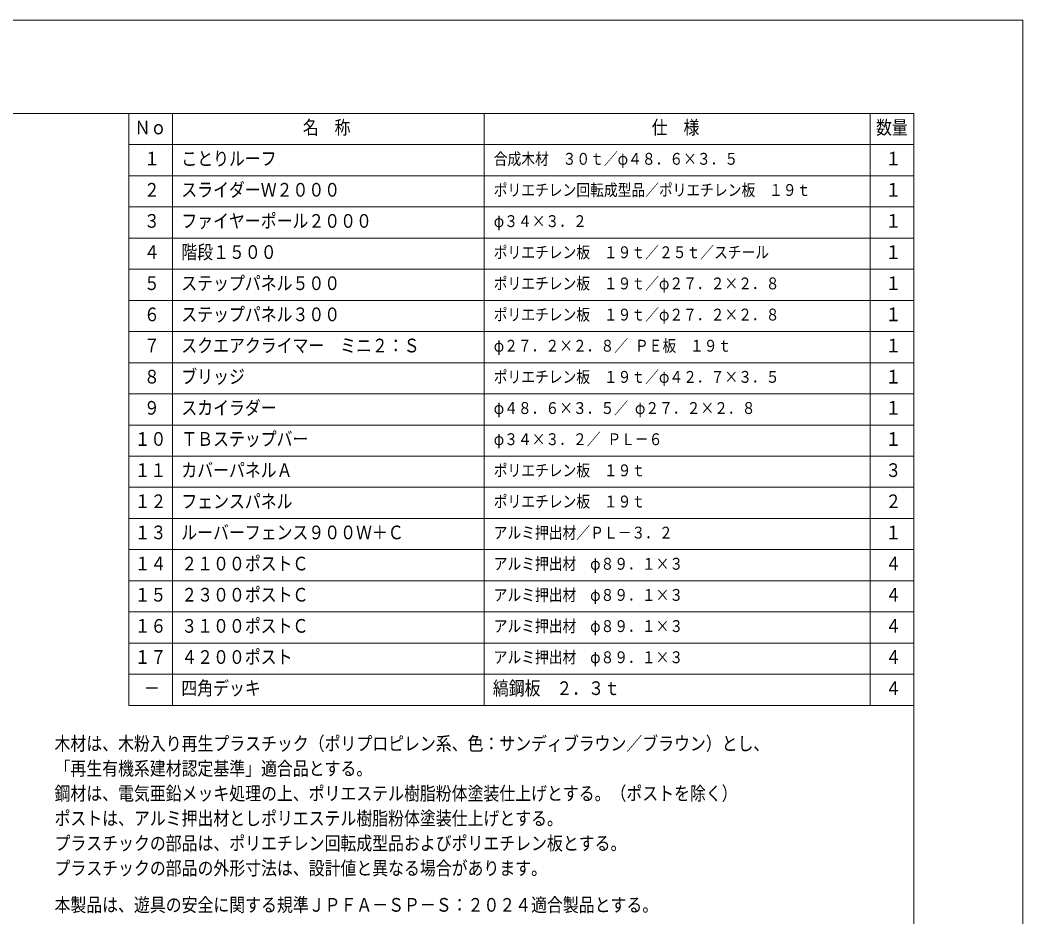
# Model space of a CAD drawing. Units: millimetres on the paper, scale 1:60. Extents: x 0 to 420, y -297 to 594.
# Drawn here: x 259 to 420, y 450 to 594 of the extents above; entities that cross this region are included whole.
import ezdxf
from ezdxf.enums import TextEntityAlignment as Align

# ---------------------------------------------------------------- set-up
doc = ezdxf.new("R2010")
doc.units = ezdxf.units.MM
doc.layers.add('DEFPOINTS_3', color=7, linetype='Continuous', lineweight=9)
doc.layers.add('LY_1', color=7, linetype='Continuous', lineweight=18)
doc.styles.add('ＭＳ ゴシック', font='')
doc.styles.get('ＭＳ ゴシック').set_extended_font_data('MS Gothic')

msp = doc.modelspace()

# ---------------------------------------------------------------- linework, layer by layer
at = {"layer": 'DEFPOINTS_3'}
for p, q in [((420, 594), (0, 594)), ((420, 297), (420, 594))]:
    msp.add_line(p, q, dxfattribs=at)
at = {"layer": 'LY_1', "lineweight": 9}
for p, q in [((402.5, 579), (17.5, 579)), ((276.5, 484), (276.5, 579)), ((283.5, 484), (283.5, 579)), ((333.5, 484), (333.5, 579)), ((395.5, 484), (395.5, 579)), ((402.5, 312), (402.5, 579)), ((276.5, 574), (402.5, 574)), ((276.5, 569), (402.5, 569)), ((276.5, 564), (402.5, 564)), ((276.5, 559), (402.5, 559)), ((276.5, 554), (402.5, 554)), ((276.5, 549), (402.5, 549)), ((276.5, 544), (402.5, 544)), ((276.5, 539), (402.5, 539)), ((276.5, 534), (402.5, 534)), ((276.5, 529), (402.5, 529)), ((276.5, 524), (402.5, 524)), ((276.5, 519), (402.5, 519)), ((276.5, 514), (402.5, 514)), ((276.5, 509), (402.5, 509)), ((276.5, 504), (402.5, 504)), ((276.5, 499), (402.5, 499)), ((276.5, 494), (402.5, 494)), ((276.5, 489), (402.5, 489)), ((276.5, 484), (402.5, 484))]:
    msp.add_line(p, q, dxfattribs=at)

# ---------------------------------------------------------------- texts
at = {"layer": 'LY_1', "style": 'ＭＳ ゴシック', "width": 0.85}
for s, height, p in [('名\u3000称', 2.199, (304.417, 575)), ('仕\u3000様', 2.199, (360.417, 575)), ('数量', 2.199, (396.417, 575)), ('Ｎｏ', 2.199, (277.417, 575)), ('１', 2.199, (278.917, 570)), ('ことりルーフ', 2.199, (284.917, 570)), ('合成木材\u3000３０ｔ／φ４８．６×３．５', 1.906, (335.062, 570.2)), ('１', 2.199, (397.917, 570)), ('２', 2.199, (278.917, 565)), ('スライダーＷ２０００', 2.199, (284.917, 565)), ('ポリエチレン回転成型品／ポリエチレン板\u3000１９ｔ', 1.906, (335.061, 565.2)), ('１', 2.199, (397.917, 565)), ('３', 2.199, (278.917, 560)), ('ファイヤーポール２０００', 2.199, (284.917, 560)), ('φ３４×３．２', 1.906, (335.064, 560.2)), ('１', 2.199, (397.917, 560)), ('４', 2.199, (278.917, 555)), ('階段１５００', 2.199, (284.917, 555)), ('ポリエチレン板\u3000１９ｔ／２５ｔ／スチール', 1.906, (335.061, 555.2)), ('１', 2.199, (397.917, 555)), ('５', 2.199, (278.917, 550)), ('ステップパネル５００', 2.199, (284.917, 550)), ('ポリエチレン板\u3000１９ｔ／φ２７．２×２．８', 1.906, (335.062, 550.2)), ('１', 2.199, (397.917, 550)), ('６', 2.199, (278.917, 545)), ('ステップパネル３００', 2.199, (284.917, 545)), ('ポリエチレン板\u3000１９ｔ／φ２７．２×２．８', 1.906, (335.062, 545.2)), ('１', 2.199, (397.917, 545)), ('７', 2.199, (278.917, 540)), ('スクエアクライマー\u3000ミニ２：Ｓ', 2.199, (284.917, 540)), ('φ２７．２×２．８／ ＰＥ板\u3000１９ｔ', 1.906, (335.062, 540.2)), ('１', 2.199, (397.917, 540)), ('８', 2.199, (278.917, 535)), ('ブリッジ', 2.199, (284.917, 535)), ('ポリエチレン板\u3000１９ｔ／φ４２．７×３．５', 1.906, (335.062, 535.2)), ('１', 2.199, (397.917, 535)), ('９', 2.199, (278.917, 530)), ('スカイラダー', 2.199, (284.917, 530)), ('φ４８．６×３．５／ φ２７．２×２．８', 1.906, (335.063, 530.2)), ('１', 2.199, (397.917, 530)), ('ＴＢステップバー', 2.199, (284.917, 525)), ('φ３４×３．２／ ＰＬ－６', 1.906, (335.063, 525.2)), ('１０', 2.199, (277.417, 525)), ('１', 2.199, (397.917, 525)), ('１１', 2.199, (277.417, 520)), ('カバーパネルＡ', 2.199, (284.917, 520)), ('ポリエチレン板\u3000１９ｔ', 1.906, (335.061, 520.2)), ('３', 2.199, (397.917, 520)), ('１２', 2.199, (277.417, 515)), ('フェンスパネル', 2.199, (284.917, 515)), ('ポリエチレン板\u3000１９ｔ', 1.906, (335.061, 515.2)), ('２', 2.199, (397.917, 515)), ('１３', 2.199, (277.417, 510)), ('ルーバーフェンス９００Ｗ＋Ｃ', 2.199, (284.917, 510)), ('アルミ押出材／ＰＬ－３．２', 1.906, (335.061, 510.2)), ('１', 2.199, (397.917, 510)), ('１４', 2.199, (277.417, 505)), ('２１００ポストＣ', 2.199, (284.917, 505)), ('アルミ押出材\u3000φ８９．１×３', 1.906, (335.062, 505.2)), ('４', 2.199, (397.917, 505)), ('１５', 2.199, (277.417, 500)), ('２３００ポストＣ', 2.199, (284.917, 500)), ('アルミ押出材\u3000φ８９．１×３', 1.906, (335.062, 500.2)), ('４', 2.199, (397.917, 500)), ('１６', 2.199, (277.417, 495)), ('３１００ポストＣ', 2.199, (284.917, 495)), ('アルミ押出材\u3000φ８９．１×３', 1.906, (335.062, 495.2)), ('４', 2.199, (397.917, 495)), ('１７', 2.199, (277.417, 490)), ('４２００ポスト', 2.199, (284.917, 490)), ('アルミ押出材\u3000φ８９．１×３', 1.906, (335.062, 490.2)), ('４', 2.199, (397.917, 490)), ('四角デッキ', 2.199, (284.917, 485)), ('縞鋼板\u3000２．３ｔ', 2.199, (334.917, 485)), ('４', 2.199, (397.917, 485)), ('－', 2.199, (278.917, 485)), ('木材は、木粉入り再生プラスチック（ポリプロピレン系、色：サンディブラウン／ブラウン）とし、', 2.199, (264.57, 476.11)), ('「再生有機系建材認定基準」適合品とする。', 2.199, (264.57, 472.11)), ('鋼材は、電気亜鉛メッキ処理の上、ポリエステル樹脂粉体塗装仕上げとする。（ポストを除く）', 2.199, (264.57, 468.11)), ('ポストは、アルミ押出材としポリエステル樹脂粉体塗装仕上げとする。', 2.199, (264.57, 464.11)), ('プラスチックの部品は、ポリエチレン回転成型品およびポリエチレン板とする。', 2.199, (264.57, 460.11)), ('プラスチックの部品の外形寸法は、設計値と異なる場合があります。', 2.199, (264.57, 456.11)), ('本製品は、遊具の安全に関する規準ＪＰＦＡ－ＳＰ－Ｓ：２０２４適合製品とする。', 2.199, (264.57, 450.223))]:
    msp.add_text(s, height=height, dxfattribs=at).set_placement(p, align=Align.BOTTOM_LEFT)

doc.saveas('drawing.dxf')
